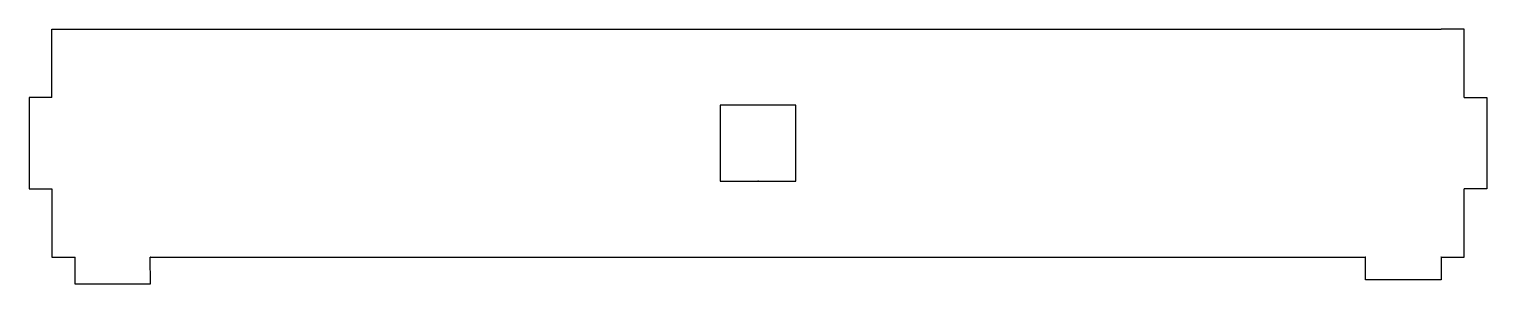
# Model space of a CAD drawing. Header units: millimetres. Extents: x -6 to 186, y -4 to 30.
import ezdxf

# ---------------------------------------------------------------- set-up
doc = ezdxf.new("R2010")
doc.units = ezdxf.units.MM
doc.header["$PDSIZE"] = -1

msp = doc.modelspace()

# ---------------------------------------------------------------- linework, layer by layer
at = {"color": 7, "linetype": 'Continuous'}
for p, q in [((-3, 21), (-3, 30)), ((-3, 30), (0, 30)), ((0, 30), (180, 30)), ((183, 30), (180, 30)), ((183, 21), (183, 30)), ((-3, 21), (-6, 21)), ((-6, 21), (-6, 9)), ((95, 20), (85, 20)), ((85, 20), (85, 10)), ((95, 10), (95, 20)), ((183, 21), (186, 21)), ((186, 21), (186, 9)), ((85, 10), (95, 10)), ((-6, 9), (-3, 9)), ((-3, 9), (-3, 0)), ((183, 0), (183, 9)), ((186, 9), (183, 9)), ((-3, 0), (0, 0)), ((0, 0), (0.05, 0)), ((0, 0), (0.05, 0)), ((0, 0), (0, -3.5)), ((0, 0), (0.05, 0)), ((10, 0), (9.95, 0)), ((10, -3.5), (9.95, 0)), ((9.95, 0), (170.05, 0)), ((9.95, 0), (10, 0)), ((170, 0), (170.05, 0)), ((170, -3), (170, 0)), ((170.05, 0), (170, 0)), ((180, 0), (179.95, 0)), ((180, 0), (179.95, 0)), ((179.95, 0), (180, 0)), ((179.95, 0), (183, 0)), ((180, 0), (180, -3)), ((0, -3.5), (10, -3.5)), ((180, -3), (170, -3))]:
    msp.add_line(p, q, dxfattribs=at)
msp.add_point((90, 10), dxfattribs=at)

doc.saveas('drawing.dxf')
